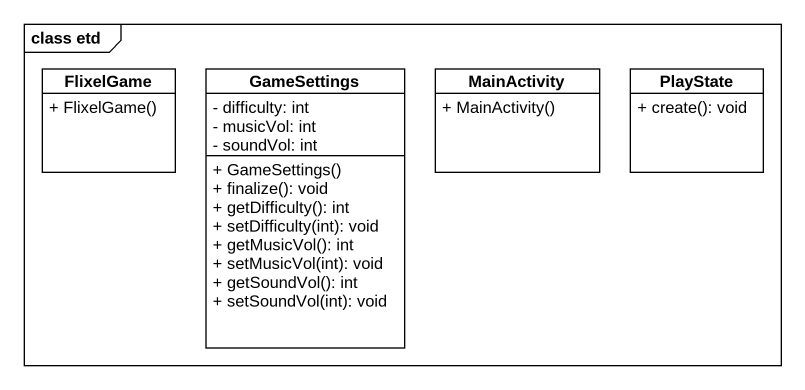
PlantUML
@startuml
mainframe class etd
hide circle
hide empty members
skinparam classAttributeIconSize 0
class FlixelGame {
  + FlixelGame()
}
class GameSettings {
  - difficulty: int
  - musicVol: int
  - soundVol: int
  + GameSettings()
  + finalize(): void
  + getDifficulty(): int
  + setDifficulty(int): void
  + getMusicVol(): int
  + setMusicVol(int): void
  + getSoundVol(): int
  + setSoundVol(int): void
}
class MainActivity {
  + MainActivity()
}
class PlayState {
  + create(): void
}
@enduml
